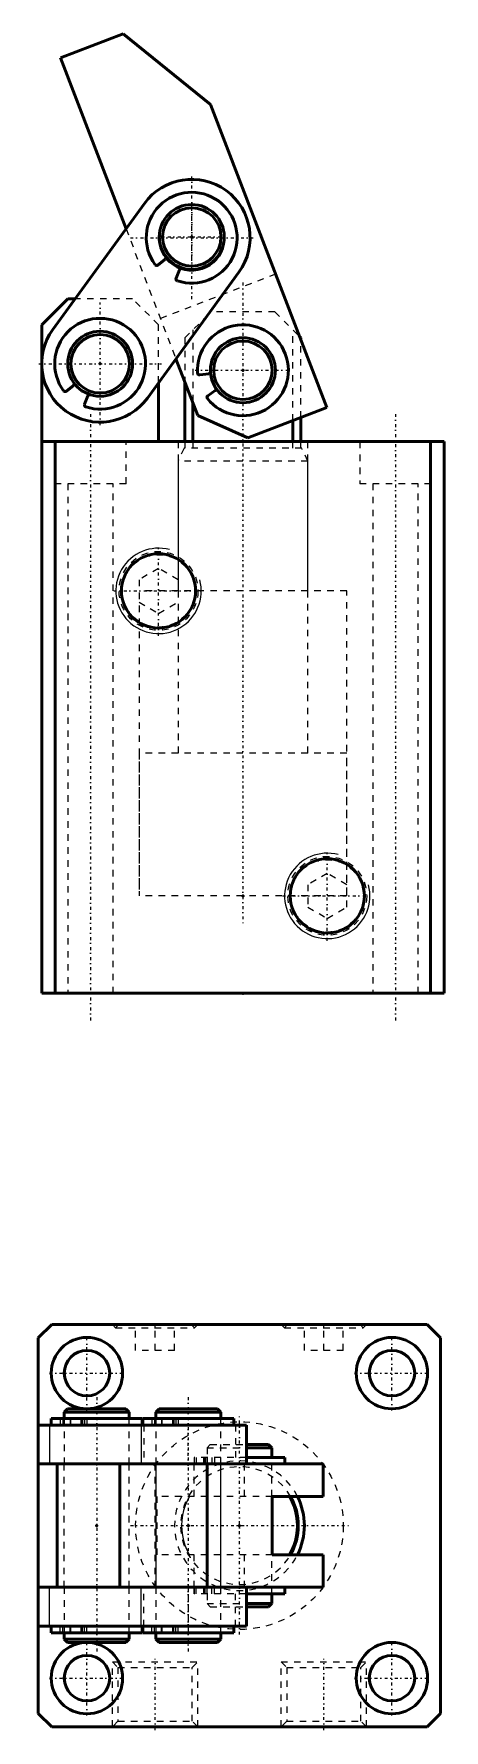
# Model space of a CAD drawing. Header units: millimetres. Extents: x -32 to 240, y -114 to 148.
# Drawn here: x -32.2 to 31, y -113.5 to 147.8 of the extents above.
import ezdxf

# ---------------------------------------------------------------- set-up
doc = ezdxf.new("R2010")
doc.units = ezdxf.units.MM
doc.linetypes.add('Center', pattern=[1.5, 0.45, -0.5, 0.05, -0.5])
doc.linetypes.add('Dashed', pattern=[2, 1, -1])
for name, color, linetype, lineweight in [('2d ConnectionPoints', 7, 'Continuous', 50), ('AM_0', 7, 'Continuous', 50), ('AM_4', 3, 'Continuous', 25), ('AM_5', 3, 'Continuous', 25), ('AM_7', 7, 'Center', 25), ('AM_9', 6, 'Dashed', 25)]:
    doc.layers.add(name, color=color, linetype=linetype, lineweight=lineweight)

# ---------------------------------------------------------------- blocks, each defined once
blk = doc.blocks.new('1_OS4_32_block__0_in_OS4_SD_32_25_0__0')
at = {"layer": 'AM_0'}
for p, q in [((-15.17, 121.71), (-29.28, 102.29)), ((-13.09, 112.2), (-12.01, 113.09)), ((-14.72, 91.71), (-0.61, 111.13)), ((-9.79, 111.48), (-10.29, 110.17)), ((-27.2, 92.79), (-26.11, 93.67)), ((-23.9, 92.06), (-24.4, 90.75))]:
    blk.add_line(p, q, dxfattribs=at)
for centre, radius, start, end in [((-7.89, 116.42), 9, 324, 144), ((-7.89, 116.42), 7, 251.5663, 216.4337), ((-7.89, 116.42), 5, 175.0628, 356.4688), ((-12.19, 113.32), 0.3, 309, 35.7551), ((-13.28, 112.44), 0.3, 216.4337, 309), ((-10.01, 110.06), 0.3, 159, 251.5663), ((-9.51, 111.37), 0.3, 72.2449, 159), ((-22, 97), 9, 144, 324), ((-22, 97), 7, 251.5663, 216.4337), ((-27.39, 93.02), 0.3, 216.4337, 309), ((-26.3, 93.9), 0.3, 309, 35.7551), ((-23.62, 91.95), 0.3, 72.2449, 159), ((-24.12, 90.64), 0.3, 159, 251.5663)]:
    blk.add_arc(centre, radius, start, end, dxfattribs=at)
at = {"layer": 'AM_7'}
for p, q in [((-7.89, 106.97), (-7.89, 125.87)), ((-17.34, 116.42), (1.56, 116.42)), ((-22, 87.55), (-22, 106.45)), ((-31.45, 97), (-12.55, 97))]:
    blk.add_line(p, q, dxfattribs=at)
at = {"layer": 'AM_9'}
blk.add_arc((-7.89, 116.42), 5, 356.4688, 175.0628, dxfattribs=at)
blk = doc.blocks.new('2_OS4_32_pin__1_0_in_OS4_SD_32_25_0__0')
at = {"layer": 'AM_0'}
for radius in [5, 4.5]:
    blk.add_circle((-22, 97), radius, dxfattribs=at)
blk = doc.blocks.new('3_OS4_32_pin__2_0_in_OS4_SD_32_25_0__0')
at = {"layer": 'AM_0'}
for radius in [5, 4.5]:
    blk.add_circle((-7.88, 116.54), radius, dxfattribs=at)
at = {"layer": 'AM_7'}
for p, q in [((-7.88, 111.29), (-7.88, 121.79)), ((-13.13, 116.54), (-2.63, 116.54))]:
    blk.add_line(p, q, dxfattribs=at)
blk = doc.blocks.new('4_OS4_32_link__0_in_OS4_SD_32_25_0__0')
at = {"layer": 'AM_0'}
for p, q in [((-18.46, 147.83), (-28.11, 144.12)), ((-5, 136.93), (-18.46, 147.83)), ((-28.11, 144.12), (-18.01, 117.8)), ((12.92, 90.25), (-5, 136.93)), ((-10.32, 97.77), (-6.97, 89.04)), ((-6.66, 95.3), (-5.26, 95.45)), ((-4.28, 92.89), (-5.41, 92.07)), ((-6.97, 89.04), (0.78, 85.59)), ((0.78, 85.59), (12.92, 90.25))]:
    blk.add_line(p, q, dxfattribs=at)
for centre, radius, start, end in [((0, 96), 7, 218.5663, 183.4337), ((-6.69, 95.6), 0.3, 183.4337, 276), ((-5.29, 95.75), 0.3, 276, 2.7551), ((-5.24, 91.82), 0.3, 126, 218.5663), ((-4.1, 92.65), 0.3, 39.2449, 126)]:
    blk.add_arc(centre, radius, start, end, dxfattribs=at)
at = {"layer": 'AM_7'}
blk.add_line((-7.35, 96), (7.35, 96), dxfattribs=at)
at = {"layer": 'AM_9'}
for p, q in [((-18.01, 117.8), (-10.32, 97.77)), ((5.04, 110.79), (-12.7, 103.98))]:
    blk.add_line(p, q, dxfattribs=at)
blk = doc.blocks.new('5_OS4_SD_32_25_0_rod__0_in_OS4_SD_32_25_0__0')
at = {"layer": 'AM_0'}
for p, q in [((8.71, 101.22), (8.93, 101)), ((8.93, 100.64), (8.93, 101)), ((-8.93, 94.15), (-8.93, 85)), ((-7.71, 90.98), (-7.71, 85)), ((7.71, 85), (7.71, 88.25)), ((8.93, 85), (8.93, 88.72))]:
    blk.add_line(p, q, dxfattribs=at)
for radius in [5, 4.5]:
    blk.add_circle((0, 96), radius, dxfattribs=at)
at = {"layer": 'AM_7'}
blk.add_line((0, 109.5), (0, 10.5), dxfattribs=at)
at = {"layer": 'AM_9'}
for p, q in [((-8.93, 101), (-4.93, 105)), ((4.93, 105), (-4.93, 105)), ((4.93, 105), (8.71, 101.22)), ((-7.71, 102.22), (-7.71, 90.98)), ((7.71, 88.25), (7.71, 102.22)), ((-8.93, 101), (-8.93, 94.15)), ((8.93, 88.72), (8.93, 100.64)), ((-9.07, 84), (-10, 82)), ((9.07, 84), (-9.07, 84)), ((-8.93, 85), (-8.93, 84)), ((-7.71, 85), (-7.71, 84)), ((7.71, 84), (7.71, 85)), ((8.93, 84), (8.93, 85)), ((10, 82), (9.07, 84)), ((-10, 82), (-10, 37)), ((10, 82), (-10, 82)), ((10, 37), (10, 82)), ((-16, 37), (-16, 15)), ((16, 37), (-16, 37)), ((16, 15), (16, 37)), ((16, 15), (-16, 15))]:
    blk.add_line(p, q, dxfattribs=at)
blk = doc.blocks.new('6_OS4_SD_32_25_0_body__0_in_OS4_SD_32_25_0__0')
at = {"layer": 'AM_0'}
for p, q in [((-27, 107), (-31, 103)), ((-25.86, 107), (-27, 107)), ((-31, 103), (-31, 0)), ((-13, 85), (-13, 94.08)), ((-31, 85), (31, 85)), ((-28.93, 85), (-28.93, 0)), ((28.93, 85), (28.93, 0)), ((31, 85), (31, 0)), ((-31, 0), (31, 0))]:
    blk.add_line(p, q, dxfattribs=at)
for centre in [(-13, 62), (13, 15)]:
    blk.add_circle(centre, 5.72, dxfattribs=at)
at = {"layer": 'AM_5'}
for centre in [(-13, 62), (13, 15)]:
    blk.add_arc(centre, 6.58, 75, 15, dxfattribs=at)
at = {"layer": 'AM_7'}
for p, q in [((-23.5, 89.25), (-23.5, -4.25)), ((23.5, 89.25), (23.5, -4.25)), ((-13, 55.09), (-13, 68.91)), ((-19.91, 62), (-6.09, 62)), ((13, 8.09), (13, 21.91)), ((6.09, 15), (19.91, 15))]:
    blk.add_line(p, q, dxfattribs=at)
at = {"layer": 'AM_9'}
for p, q in [((-17, 107), (-25.86, 107)), ((-13, 103), (-17, 107)), ((-13, 94.08), (-13, 103)), ((-29, 85), (-29, 78.5)), ((-18, 78.5), (-18, 85)), ((-10, 85), (-10, 62)), ((10, 62), (10, 85)), ((18, 85), (18, 78.5)), ((29, 78.5), (29, 85)), ((-18, 78.5), (-29, 78.5)), ((-27, 78.5), (-27, 0)), ((-20, 0), (-20, 78.5)), ((29, 78.5), (18, 78.5)), ((20, 78.5), (20, 0)), ((27, 0), (27, 78.5)), ((-13, 65.46), (-16, 63.73)), ((-10, 63.73), (-13, 65.46)), ((-16, 63.73), (-16, 15)), ((16, 62), (-16, 62)), ((-16, 60.27), (-13, 58.54)), ((-13, 58.54), (-10, 60.27)), ((16, 13.27), (16, 62)), ((13, 18.46), (10, 16.73)), ((16, 16.73), (13, 18.46)), ((10, 16.73), (10, 13.27)), ((16, 15), (-16, 15)), ((10, 13.27), (13, 11.54)), ((13, 11.54), (16, 13.27))]:
    blk.add_line(p, q, dxfattribs=at)
for centre, radius in [((-13, 62), 6.08), ((-13, 62), 5.58), ((13, 15), 6.08), ((13, 15), 5.58)]:
    blk.add_circle(centre, radius, dxfattribs=at)
blk = doc.blocks.new('1_OS4_32_block_2__0_in_OS4_SD_32_25_0__4')
at = {"layer": 'AM_0'}
for p, q in [((-29, 16.5), (-29, 15.5)), ((-15, 16.5), (-29, 16.5)), ((-15, 15.5), (-15, 16.5)), ((-14.89, 16.5), (-14.89, 15.5)), ((-0.89, 16.5), (-14.89, 16.5)), ((-0.89, 15.5), (-0.89, 16.5)), ((-31, 15.5), (-31, 9.5)), ((1.11, 15.5), (-31, 15.5)), ((1.11, 9.5), (1.11, 15.5))]:
    blk.add_line(p, q, dxfattribs=at)
at = {"layer": 'AM_4'}
for p, q in [((-29.28, 15.5), (-29.28, 9.5)), ((-15.17, 15.5), (-15.17, 9.5))]:
    blk.add_line(p, q, dxfattribs=at)
at = {"layer": 'AM_7'}
blk.add_line((-7.89, 9.2), (-7.89, 15.8), dxfattribs=at)
at = {"layer": 'AM_9'}
for p, q in [((-27.63, 16.5), (-27.63, 15.5)), ((-27.2, 16.5), (-27.2, 15.5)), ((-27, 16.5), (-27, 9.5)), ((-26.11, 16.5), (-26.11, 15.5)), ((-26.06, 16.5), (-26.06, 15.5)), ((-26, 15.5), (-26, 16.5)), ((-24.42, 16.5), (-24.42, 15.5)), ((-24.4, 16.5), (-24.4, 15.5)), ((-24.21, 16.5), (-24.21, 15.5)), ((-23.9, 16.5), (-23.9, 15.5)), ((-23.52, 16.5), (-23.52, 15.5)), ((-17, 9.5), (-17, 16.5)), ((-13.52, 16.5), (-13.52, 15.5)), ((-13.09, 16.5), (-13.09, 15.5)), ((-12.89, 16.5), (-12.89, 9.5)), ((-12.01, 16.5), (-12.01, 15.5)), ((-11.95, 16.5), (-11.95, 15.5)), ((-11.89, 15.5), (-11.89, 16.5)), ((-10.31, 16.5), (-10.31, 15.5)), ((-10.29, 16.5), (-10.29, 15.5)), ((-10.11, 16.5), (-10.11, 15.5)), ((-9.79, 16.5), (-9.79, 15.5)), ((-9.42, 16.5), (-9.42, 15.5)), ((-2.89, 9.5), (-2.89, 16.5)), ((-14.72, 15.5), (-14.72, 9.5)), ((-0.61, 15.5), (-0.61, 9.5))]:
    blk.add_line(p, q, dxfattribs=at)
blk = doc.blocks.new('2_OS4_32_block__0_in_OS4_SD_32_25_0__4')
at = {"layer": 'AM_0'}
for p, q in [((-31, -9.5), (-31, -15.5)), ((1.11, -15.5), (1.11, -9.5)), ((1.11, -15.5), (-31, -15.5)), ((-29, -15.5), (-29, -16.5)), ((-15, -16.5), (-15, -15.5)), ((-14.89, -15.5), (-14.89, -16.5)), ((-0.89, -16.5), (-0.89, -15.5)), ((-15, -16.5), (-29, -16.5)), ((-0.89, -16.5), (-14.89, -16.5))]:
    blk.add_line(p, q, dxfattribs=at)
at = {"layer": 'AM_4'}
for p, q in [((-29.28, -15.5), (-29.28, -9.5)), ((-15.17, -15.5), (-15.17, -9.5))]:
    blk.add_line(p, q, dxfattribs=at)
at = {"layer": 'AM_7'}
blk.add_line((-7.89, -9.2), (-7.89, -15.8), dxfattribs=at)
at = {"layer": 'AM_9'}
for p, q in [((-27, -9.5), (-27, -16.5)), ((-17, -16.5), (-17, -9.5)), ((-14.72, -15.5), (-14.72, -9.5)), ((-12.89, -9.5), (-12.89, -16.5)), ((-2.89, -16.5), (-2.89, -9.5)), ((-0.61, -15.5), (-0.61, -9.5)), ((-27.63, -16.5), (-27.63, -15.5)), ((-27.2, -16.5), (-27.2, -15.5)), ((-26.11, -16.5), (-26.11, -15.5)), ((-26.06, -16.5), (-26.06, -15.5)), ((-26, -16.5), (-26, -15.5)), ((-24.42, -15.5), (-24.42, -16.5)), ((-24.4, -16.5), (-24.4, -15.5)), ((-24.21, -16.5), (-24.21, -15.5)), ((-23.9, -16.5), (-23.9, -15.5)), ((-23.52, -16.5), (-23.52, -15.5)), ((-13.52, -16.5), (-13.52, -15.5)), ((-13.09, -16.5), (-13.09, -15.5)), ((-12.01, -16.5), (-12.01, -15.5)), ((-11.95, -16.5), (-11.95, -15.5)), ((-11.89, -16.5), (-11.89, -15.5)), ((-10.31, -15.5), (-10.31, -16.5)), ((-10.29, -16.5), (-10.29, -15.5)), ((-10.11, -16.5), (-10.11, -15.5)), ((-9.79, -16.5), (-9.79, -15.5)), ((-9.42, -16.5), (-9.42, -15.5))]:
    blk.add_line(p, q, dxfattribs=at)
blk = doc.blocks.new('3_OS4_32_pin__1_0_in_OS4_SD_32_25_0__4')
at = {"layer": 'AM_0'}
for p, q in [((-26.5, 18), (-27, 17.5)), ((-27, 17.5), (-27, 16.5)), ((-17, 17.5), (-27, 17.5)), ((-17.5, 18), (-26.5, 18)), ((-17, 17.5), (-17.5, 18)), ((-17, 16.5), (-17, 17.5)), ((-27, -16.5), (-27, -17.5)), ((-17, -17.5), (-27, -17.5)), ((-27, -17.5), (-26.5, -18)), ((-17.5, -18), (-26.5, -18)), ((-17.5, -18), (-17, -17.5)), ((-17, -17.5), (-17, -16.5))]:
    blk.add_line(p, q, dxfattribs=at)
at = {"layer": 'AM_7'}
blk.add_line((-22, 19.8), (-22, -19.8), dxfattribs=at)
at = {"layer": 'AM_9'}
for p, q in [((-27, 16.5), (-27, 9.5)), ((-17, 9.5), (-17, 16.5)), ((-27, -9.5), (-27, -16.5)), ((-17, -16.5), (-17, -9.5))]:
    blk.add_line(p, q, dxfattribs=at)
blk = doc.blocks.new('4_OS4_32_pin__2_0_in_OS4_SD_32_25_0__4')
at = {"layer": 'AM_0'}
for p, q in [((-12.38, 18), (-12.88, 17.5)), ((-12.88, 17.5), (-12.88, 16.5)), ((-2.88, 17.5), (-12.88, 17.5)), ((-3.38, 18), (-12.38, 18)), ((-2.88, 17.5), (-3.38, 18)), ((-2.88, 16.5), (-2.88, 17.5)), ((-12.88, -16.5), (-12.88, -17.5)), ((-12.88, -17.5), (-12.38, -18)), ((-2.88, -17.5), (-12.88, -17.5)), ((-3.38, -18), (-12.38, -18)), ((-3.38, -18), (-2.88, -17.5)), ((-2.88, -17.5), (-2.88, -16.5))]:
    blk.add_line(p, q, dxfattribs=at)
at = {"layer": 'AM_7'}
blk.add_line((-7.88, 19.8), (-7.88, -19.8), dxfattribs=at)
at = {"layer": 'AM_9'}
for p, q in [((-12.88, 16.5), (-12.88, -16.5)), ((-2.88, -16.5), (-2.88, 16.5))]:
    blk.add_line(p, q, dxfattribs=at)
blk = doc.blocks.new('5_OS4_32_link__0_in_OS4_SD_32_25_0__4')
at = {"layer": 'AM_0'}
for p, q in [((7, 10.5), (1.11, 10.5)), ((7, 9.5), (7, 10.5)), ((12.92, 9.5), (-28.11, 9.5)), ((-28.11, -9.5), (-28.11, 9.5)), ((-18.46, -9.5), (-18.46, 9.5)), ((-5, -9.5), (-5, 9.5)), ((12.92, 4.5), (12.92, 9.5)), ((5.04, 4.5), (5.04, -4.5)), ((12.92, 4.5), (5.04, 4.5)), ((5.04, -4.5), (12.92, -4.5)), ((12.92, -9.5), (12.92, -4.5)), ((12.92, -9.5), (-28.11, -9.5)), ((7, -10.5), (7, -9.5)), ((7, -10.5), (1.11, -10.5))]:
    blk.add_line(p, q, dxfattribs=at)
at = {"layer": 'AM_9'}
for p, q in [((-7, 10.5), (-7, 9.5)), ((1.11, 10.5), (-7, 10.5)), ((-6.99, 10.5), (-6.99, 9.5)), ((-6.66, 10.5), (-6.66, 9.5)), ((-5.54, 10.5), (-5.54, 9.5)), ((-5.47, 10.5), (-5.47, 9.5)), ((-5.41, 10.5), (-5.41, 9.5)), ((-5.26, 10.5), (-5.26, 9.5)), ((-5, 10.5), (-5, 4.5)), ((-4.99, 9.5), (-4.99, 10.5)), ((-4.99, 10.5), (-4.99, 9.5)), ((-4.28, 10.5), (-4.28, 9.5)), ((-3.87, 10.5), (-3.87, 9.5)), ((5, 4.5), (5, 10.5)), ((-12.88, 9.5), (-12.88, -9.5)), ((-6.97, 4.5), (-6.97, 9.5)), ((-2.88, -9.5), (-2.88, 9.5)), ((0.78, 4.5), (0.78, 9.5)), ((-12.7, -4.5), (-12.7, 4.5)), ((5.04, 4.5), (-12.7, 4.5)), ((5.04, -4.5), (-12.7, -4.5)), ((-6.97, -9.5), (-6.97, -4.5)), ((-5, -4.5), (-5, -10.5)), ((0.78, -9.5), (0.78, -4.5)), ((5, -10.5), (5, -4.5)), ((-7, -9.5), (-7, -10.5)), ((-6.99, -10.5), (-6.99, -9.5)), ((-6.66, -10.5), (-6.66, -9.5)), ((-5.54, -9.5), (-5.54, -10.5)), ((-5.47, -10.5), (-5.47, -9.5)), ((-5.41, -10.5), (-5.41, -9.5)), ((-5.26, -10.5), (-5.26, -9.5)), ((-4.99, -10.5), (-4.99, -9.5)), ((-4.99, -10.5), (-4.99, -9.5)), ((-4.28, -10.5), (-4.28, -9.5)), ((-3.87, -10.5), (-3.87, -9.5)), ((1.11, -10.5), (-7, -10.5))]:
    blk.add_line(p, q, dxfattribs=at)
blk = doc.blocks.new('6_OS4_SD_32_25_0_rod__0_in_OS4_SD_32_25_0__4')
at = {"layer": 'AM_0'}
for p, q in [((1.11, 12.5), (4.5, 12.5)), ((1.11, 12), (5, 12)), ((5, 12), (4.5, 12.5)), ((5, 10.5), (5, 12)), ((1.11, -12), (5, -12)), ((1.11, -12.5), (4.5, -12.5)), ((4.5, -12.5), (5, -12)), ((5, -12), (5, -10.5))]:
    blk.add_line(p, q, dxfattribs=at)
blk.add_lwpolyline([(7.71, -4.5), (8.08, -3.81), (8.38, -3.09), (8.62, -2.35), (8.79, -1.59), (8.89, -0.82), (8.93, -0.04), (8.9, 0.74), (8.8, 1.51), (8.64, 2.27), (8.41, 3.02), (8.11, 3.74), (7.75, 4.43), (7.71, 4.5)], dxfattribs=at)
blk.add_arc((0, 0), 9.07, 330.2455, 29.7545, dxfattribs=at)
at = {"layer": 'AM_9'}
for p, q in [((-4.5, 12.5), (-5, 12)), ((-5, 12), (-5, 4.5)), ((-5, 12), (1.11, 12)), ((-4.5, 12.5), (1.11, 12.5)), ((5, 4.5), (5, 10.5)), ((-4.93, -4.5), (-4.93, 4.5)), ((4.93, -4.5), (4.93, 4.5)), ((-5, -4.5), (-5, -12)), ((5, -10.5), (5, -4.5)), ((-5, -12), (1.11, -12)), ((-5, -12), (-4.5, -12.5)), ((-4.5, -12.5), (1.11, -12.5))]:
    blk.add_line(p, q, dxfattribs=at)
blk.add_lwpolyline([(-7.71, 4.5), (-8.08, 3.81), (-8.38, 3.09), (-8.62, 2.35), (-8.79, 1.59), (-8.89, 0.82), (-8.93, 0.04), (-8.9, -0.74), (-8.8, -1.51), (-8.64, -2.27), (-8.41, -3.02), (-8.11, -3.74), (-7.75, -4.43), (-7.71, -4.5)], dxfattribs=at)
blk.add_arc((0, 0), 9.07, 29.7545, 330.2455, dxfattribs=at)
blk = doc.blocks.new('7_OS4_SD_32_25_0_body__0_in_OS4_SD_32_25_0__4')
at = {"layer": 'AM_0'}
for p, q in [((-28.93, 31), (-31, 28.93)), ((-31, 28.93), (-31, 15.5)), ((28.93, 31), (-28.93, 31)), ((31, 28.93), (28.93, 31)), ((31, -28.93), (31, 28.93)), ((-28.11, 9.5), (-31, 9.5)), ((-31, -9.5), (-31, 9.5)), ((-28.11, -9.5), (-31, -9.5)), ((-31, -15.5), (-31, -28.93)), ((-31, -28.93), (-28.93, -31)), ((-28.93, -31), (28.93, -31)), ((28.93, -31), (31, -28.93))]:
    blk.add_line(p, q, dxfattribs=at)
for centre, radius in [((-23.5, 23.5), 5.5), ((23.5, 23.5), 5.5), ((-23.5, 23.5), 3.5), ((23.5, 23.5), 3.5), ((-23.5, -23.5), 5.5), ((23.5, -23.5), 5.5), ((-23.5, -23.5), 3.5), ((23.5, -23.5), 3.5)]:
    blk.add_circle(centre, radius, dxfattribs=at)
blk.add_arc((0, 0), 10, 333.2563, 26.7437, dxfattribs=at)
at = {"layer": 'AM_5', "linetype": 'Dashed'}
for p, q in [((-19.58, -31), (-19.58, -21)), ((-6.42, -31), (-6.42, -21)), ((6.42, -31), (6.42, -21)), ((19.58, -31), (19.58, -21))]:
    blk.add_line(p, q, dxfattribs=at)
at = {"layer": 'AM_7'}
for p, q in [((-23.5, 17.73), (-23.5, 29.27)), ((-13, 30.48), (-13, 31.02)), ((13, 30.48), (13, 31.02)), ((23.5, 17.73), (23.5, 29.27)), ((-29.27, 23.5), (-17.73, 23.5)), ((17.73, 23.5), (29.27, 23.5)), ((0, -16.8), (0, 16.8)), ((-16.8, 0), (16.8, 0)), ((-23.5, -29.27), (-23.5, -17.73)), ((23.5, -29.27), (23.5, -17.73)), ((-13, -31.5), (-13, -20.5)), ((13, -31.5), (13, -20.5)), ((-29.27, -23.5), (-17.73, -23.5)), ((17.73, -23.5), (29.27, -23.5))]:
    blk.add_line(p, q, dxfattribs=at)
at = {"layer": 'AM_9'}
for p, q in [((-19.58, 31), (-19.08, 30.5)), ((-18.58, 31), (-19.08, 30.5)), ((-19.08, 30.5), (-6.92, 30.5)), ((-16, 27), (-16, 31)), ((-13, 27), (-13, 31)), ((-10, 27), (-10, 31)), ((-6.92, 30.5), (-7.42, 31)), ((-6.92, 30.5), (-6.42, 31)), ((6.42, 31), (6.92, 30.5)), ((7.42, 31), (6.92, 30.5)), ((6.92, 30.5), (19.08, 30.5)), ((10, 27), (10, 31)), ((13, 27), (13, 31)), ((16, 27), (16, 31)), ((19.08, 30.5), (18.58, 31)), ((19.08, 30.5), (19.58, 31)), ((-10, 27), (-16, 27)), ((16, 27), (10, 27)), ((-27, -9.5), (-27, 9.5)), ((-17, -9.5), (-17, 9.5)), ((-13, -9.5), (-13, 9.5)), ((-19.58, -21), (-6.42, -21)), ((-19.58, -21), (-18.72, -21.86)), ((-18.72, -21.86), (-18.72, -30.14)), ((-18.72, -21.86), (-7.28, -21.86)), ((-7.28, -21.86), (-6.42, -21)), ((-7.28, -30.14), (-7.28, -21.86)), ((6.42, -21), (19.58, -21)), ((6.42, -21), (7.28, -21.86)), ((7.28, -21.86), (7.28, -30.14)), ((7.28, -21.86), (18.72, -21.86)), ((18.72, -21.86), (19.58, -21)), ((18.72, -30.14), (18.72, -21.86)), ((-18.72, -30.14), (-19.58, -31)), ((-18.72, -30.14), (-7.28, -30.14)), ((-6.42, -31), (-7.28, -30.14)), ((7.28, -30.14), (6.42, -31)), ((7.28, -30.14), (18.72, -30.14)), ((19.58, -31), (18.72, -30.14))]:
    blk.add_line(p, q, dxfattribs=at)
blk.add_circle((0, 0), 16, dxfattribs=at)
blk.add_arc((0, 0), 10, 26.7437, 333.2563, dxfattribs=at)

msp = doc.modelspace()

# ---------------------------------------------------------------- linework, layer by layer
at = {"layer": '2d ConnectionPoints'}
for p in [(-7.88, 116.54), (-7.88, 116.54), (-7.88, 116.54), (-7.88, 116.54), (-22, 97), (-22, 97), (-22, 97), (-22, 97), (0, 96), (0, 96), (0, 15), (0, 15), (0, 0), (0, 0), (-22.53, -72.54), (-8.42, -72.54), (-22.53, -82.04), (-22.53, -82.04), (-8.42, -82.04), (-8.42, -82.04), (-0.53, -82.04), (-0.53, -82.04), (-0.53, -82.04), (-0.53, -82.04), (-0.53, -82.04), (-0.53, -82.04), (-22.53, -91.54), (-22.53, -91.54), (-8.43, -91.54), (-8.42, -91.54)]:
    msp.add_point(p, dxfattribs=at)

# ---------------------------------------------------------------- block references
for name, p in [('4_OS4_32_link__0_in_OS4_SD_32_25_0__0', (0, 0)), ('1_OS4_32_block__0_in_OS4_SD_32_25_0__0', (0, 0)), ('3_OS4_32_pin__2_0_in_OS4_SD_32_25_0__0', (0, 0)), ('5_OS4_SD_32_25_0_rod__0_in_OS4_SD_32_25_0__0', (0, 0)), ('6_OS4_SD_32_25_0_body__0_in_OS4_SD_32_25_0__0', (0, 0)), ('2_OS4_32_pin__1_0_in_OS4_SD_32_25_0__0', (0, 0)), ('7_OS4_SD_32_25_0_body__0_in_OS4_SD_32_25_0__4', (-0.53, -82.04)), ('3_OS4_32_pin__1_0_in_OS4_SD_32_25_0__4', (-0.53, -82.04)), ('4_OS4_32_pin__2_0_in_OS4_SD_32_25_0__4', (-0.53, -82.04)), ('1_OS4_32_block_2__0_in_OS4_SD_32_25_0__4', (-0.53, -82.04)), ('6_OS4_SD_32_25_0_rod__0_in_OS4_SD_32_25_0__4', (-0.53, -82.04)), ('5_OS4_32_link__0_in_OS4_SD_32_25_0__4', (-0.53, -82.04)), ('2_OS4_32_block__0_in_OS4_SD_32_25_0__4', (-0.53, -82.04))]:
    msp.add_blockref(name, p)

doc.saveas('drawing.dxf')
